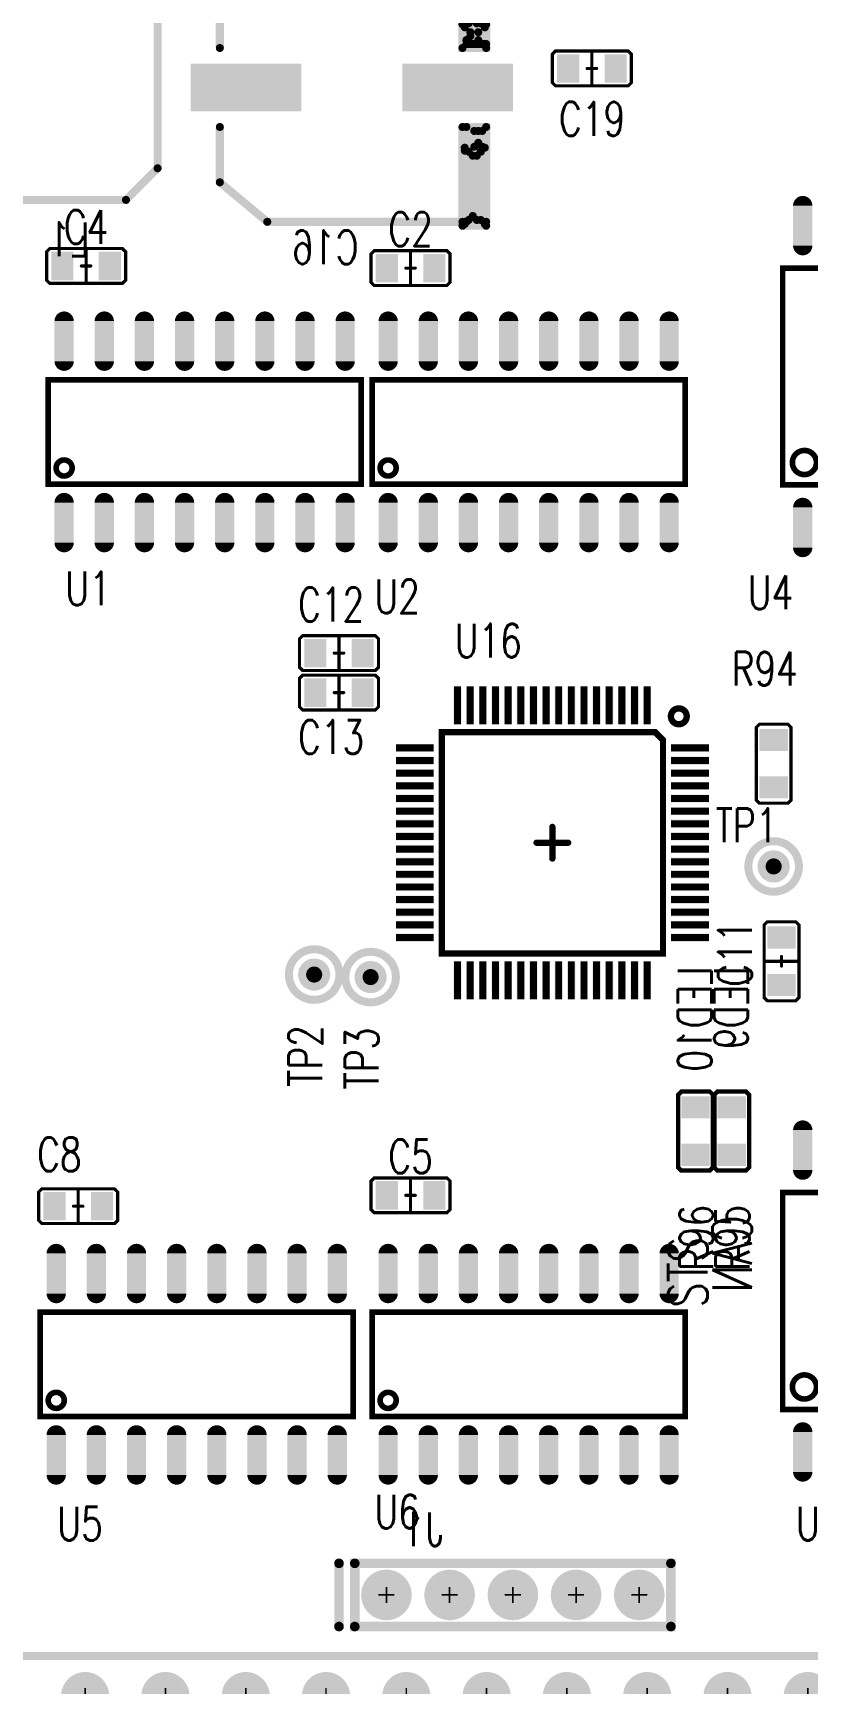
# Model space of a CAD drawing. Extents: x -29 to 96, y -45 to 104.
# Drawn here: x 28.6 to 53.1, y 6.4 to 58.6 of the extents above; entities that cross this region are included whole.
import ezdxf

# ---------------------------------------------------------------- set-up
doc = ezdxf.new("R2010")
doc.units = 0
for name, color, linetype in [('DRIL_NPLTE_THRU_01', 3, 'CONTINUOUS'), ('DRIL_NPLTE_THRU_02', 1, 'CONTINUOUS'), ('DRIL_PLTE_THRU_01', 3, 'CONTINUOUS'), ('DRIL_PLTE_THRU_02', 1, 'CONTINUOUS'), ('DRIL_SYMBOL', 43, 'CONTINUOUS'), ('PADS_BOT', 16, 'CONTINUOUS'), ('PADS_INNER', 96, 'CONTINUOUS'), ('PADS_TOP', 96, 'CONTINUOUS'), ('PADS_XR_21', 176, 'CONTINUOUS'), ('PADS_XR_23', 183, 'CONTINUOUS'), ('PADS_XR_25', 253, 'CONTINUOUS'), ('PART_BOT_2DLINE_00', 2, 'CONTINUOUS'), ('PART_NAME_01', 254, 'CONTINUOUS'), ('PART_NAME_02', 130, 'CONTINUOUS'), ('PART_TOP_2DLINE_00', 254, 'CONTINUOUS'), ('PART_TOP_2DLINE_01', 254, 'CONTINUOUS'), ('PART_TOP_2DLINE_20', 6, 'CONTINUOUS'), ('TAG_00', 43, 'CONTINUOUS'), ('TAG_01', 43, 'CONTINUOUS'), ('TEXT_29', 146, 'CONTINUOUS')]:
    doc.layers.add(name, color=color, linetype=linetype)
doc.styles.add('W0$1524', font='simplex', dxfattribs={"width": 0.75})
doc.styles.add('W0$254', font='simplex', dxfattribs={"width": 0.75})

# ---------------------------------------------------------------- blocks, each defined once
blk = doc.blocks.new('SMOOTH_0$1')
at = {"const_width": 0.05}
blk.add_lwpolyline([(-0.025, 0, 1), (0.025, 0, 1)], format="xyb", close=True, dxfattribs=at)
blk = doc.blocks.new('PART_BODY_TOP_1')
at = {"layer": 'PART_TOP_2DLINE_00', "const_width": 0.1}
blk.add_lwpolyline([(-1.15, 0.55), (-1.25, 0.45), (-1.25, -0.45), (-1.15, -0.55), (1.15, -0.55), (1.25, -0.45), (1.25, 0.45), (1.15, 0.55)], close=True, dxfattribs=at)
blk.add_lwpolyline([(0, 0.55), (0, -0.55)], dxfattribs=at)
at = {"layer": 'PART_TOP_2DLINE_01', "const_width": 0.1}
for points in [[(-0.150114, 0), (0.150114, 0)], [(0, 0.100076), (0, -0.100076)]]:
    blk.add_lwpolyline(points, dxfattribs=at)
at = {"layer": 'PART_TOP_2DLINE_00'}
for p in [(-1.15, 0.55), (0, 0.55), (1.15, 0.55), (-1.25, 0.45), (1.25, 0.45), (-1.25, -0.45), (-1.15, -0.55), (0, -0.55), (1.15, -0.55), (1.25, -0.45)]:
    blk.add_blockref('SMOOTH_0$1', p, dxfattribs=at)
at = {"layer": 'PART_TOP_2DLINE_01'}
for p in [(-0.150114, 0), (0, 0.100076), (0.150114, 0), (0, -0.100076)]:
    blk.add_blockref('SMOOTH_0$1', p, dxfattribs=at)
blk = doc.blocks.new('DRIL_HOLE_0')
blk.add_lwpolyline([(0, 0, 1), (0, 0, 1)], format="xyb", close=True)
blk = doc.blocks.new('PAD_0')
blk.add_lwpolyline([(0, 0, 1), (0, 0, 1)], format="xyb", close=True)
blk = doc.blocks.new('PAD_1')
at = {"const_width": 0.7}
blk.add_lwpolyline([(-0.45, 0), (0.45, 0)], dxfattribs=at)
blk = doc.blocks.new('STK_TOP_3')
at = {"layer": 'DRIL_PLTE_THRU_01'}
blk.add_blockref('DRIL_HOLE_0', (0, 0), dxfattribs=at)
at = {"layer": 'DRIL_PLTE_THRU_02'}
blk.add_blockref('DRIL_HOLE_0', (0, 0), dxfattribs=at)
at = {"layer": 'PADS_BOT'}
blk.add_blockref('PAD_0', (0, 0), dxfattribs=at)
at = {"layer": 'PADS_INNER'}
blk.add_blockref('PAD_0', (0, 0), dxfattribs=at)
at = {"layer": 'PADS_TOP', "rotation": 90}
blk.add_blockref('PAD_1', (0, 0), dxfattribs=at)
blk = doc.blocks.new('SYM_TOP_3')
for name, p in [('PART_BODY_TOP_1', (0, 0)), ('STK_TOP_3', (-0.750062, 0)), ('STK_TOP_3', (0.750062, 0))]:
    blk.add_blockref(name, p)
blk = doc.blocks.new('PART_TOP_2')
blk.add_blockref('SYM_TOP_3', (0, 0))
at = {"layer": 'PART_NAME_01', "style": 'W0$1524', "width": 0.75}
blk.add_text('C11', height=1.0668, dxfattribs=at).set_placement((-0.802, 0.942))
blk = doc.blocks.new('PART_TOP_3')
blk.add_blockref('SYM_TOP_3', (0, 0))
at = {"layer": 'PART_NAME_01', "style": 'W0$1524', "width": 0.75}
blk.add_text('C12', height=1.0668, dxfattribs=at).set_placement((-1.293, 1.005))
blk = doc.blocks.new('PART_TOP_4')
blk.add_blockref('SYM_TOP_3', (0, 0))
at = {"layer": 'PART_NAME_01', "style": 'W0$1524', "width": 0.75}
blk.add_text('C13', height=1.0668, dxfattribs=at).set_placement((-1.293, -1.936))
blk = doc.blocks.new('SMOOTH_0$254')
at = {"const_width": 0.127}
blk.add_lwpolyline([(-0.0635, 0, 1), (0.0635, 0, 1)], format="xyb", close=True, dxfattribs=at)
blk = doc.blocks.new('PART_BODY_BOT_3')
at = {"layer": 'PART_BOT_2DLINE_00', "const_width": 0.254}
for points in [[(-0.825, 1.25), (-0.825, 3), (0.675, 4.25), (6.925, 4.25), (6.925, 2)], [(6.85, 4.375), (7.6, 4.375)], [(6.85, 1.25), (6.85, 4.25)], [(6.85, 4.25), (7.6, 4.25)], [(6.922, 4.318), (7.557, 4.318), (7.557, 1.905), (6.922, 1.905), (6.922, 4.318), (7.43, 4.191), (7.43, 2.032), (7.049, 2.032), (7.049, 4.191), (7.303, 4.191), (7.303, 2.159), (7.176, 2.159), (7.176, 4.064)], [(6.975, 4.25), (6.975, 1.25), (7.6, 1.25), (7.6, 4.25)], [(7.475, 1.375), (7.475, 1.875), (7.225, 1.875), (7.225, 1.375), (7.35, 1.375), (7.35, 1.75)], [(6.85, 1.25), (7.6, 1.25)], [(6.922, -1.905), (6.925, -4.25), (0.675, -4.25), (-0.825, -3), (-0.825, -1.25)], [(6.85, -2), (6.85, -1.25), (7.6, -1.25), (7.6, -2), (6.975, -2), (6.975, -1.5), (7.35, -1.5), (7.35, -1.75), (7.1, -1.75), (7.1, -1.625)], [(6.85, -1.25), (6.85, -4.375)], [(6.975, -1.375), (7.6, -1.375)], [(7.6, -1.375), (7.6, -4.375)], [(6.922, -1.905), (7.557, -1.905), (7.557, -4.318), (6.922, -4.318), (6.922, -1.905), (7.43, -2.032), (7.43, -4.191), (7.049, -4.191), (7.049, -2.032), (7.303, -2.032), (7.303, -4.064), (7.176, -4.064), (7.176, -2.159)], [(6.85, -4.375), (7.6, -4.375)]]:
    blk.add_lwpolyline(points, dxfattribs=at)
at = {"layer": 'PART_BOT_2DLINE_00'}
for p in [(0.675, 4.25), (6.85, 4.375), (6.85, 4.25), (6.85, 4.25), (6.922, 4.318), (6.922, 4.318), (6.925, 4.25), (6.975, 4.25), (7.049, 4.191), (7.176, 4.064), (7.303, 4.191), (7.43, 4.191), (7.557, 4.318), (7.6, 4.375), (7.6, 4.25), (7.6, 4.25), (-0.825, 3), (6.925, 2), (7.049, 2.032), (7.176, 2.159), (7.303, 2.159), (7.43, 2.032), (6.922, 1.905), (7.225, 1.875), (7.35, 1.75), (7.475, 1.875), (7.557, 1.905), (-0.825, 1.25), (6.85, 1.25), (6.85, 1.25), (6.975, 1.25), (7.225, 1.375), (7.35, 1.375), (7.475, 1.375), (7.6, 1.25), (7.6, 1.25), (-0.825, -1.25), (6.85, -1.25), (6.85, -1.25), (6.975, -1.375), (6.975, -1.5), (7.1, -1.625), (7.35, -1.5), (7.6, -1.25), (7.6, -1.375), (7.6, -1.375), (6.85, -2), (6.922, -1.905), (6.922, -1.905), (6.922, -1.905), (6.975, -2), (7.049, -2.032), (7.1, -1.75), (7.176, -2.159), (7.303, -2.032), (7.35, -1.75), (7.43, -2.032), (7.557, -1.905), (7.6, -2), (-0.825, -3), (0.675, -4.25), (6.925, -4.25), (7.049, -4.191), (7.176, -4.064), (7.303, -4.064), (7.43, -4.191), (6.85, -4.375), (6.85, -4.375), (6.922, -4.318), (7.557, -4.318), (7.6, -4.375), (7.6, -4.375)]:
    blk.add_blockref('SMOOTH_0$254', p, dxfattribs=at)
blk = doc.blocks.new('PAD_3')
at = {"const_width": 1.5}
blk.add_lwpolyline([(-1.75, 0), (1.75, 0)], dxfattribs=at)
blk = doc.blocks.new('STK_BOT_5')
at = {"layer": 'DRIL_PLTE_THRU_01'}
blk.add_blockref('DRIL_HOLE_0', (0, 0), dxfattribs=at)
at = {"layer": 'DRIL_PLTE_THRU_02'}
blk.add_blockref('DRIL_HOLE_0', (0, 0), dxfattribs=at)
at = {"layer": 'PADS_BOT'}
blk.add_blockref('PAD_3', (0, 0), dxfattribs=at)
at = {"layer": 'PADS_INNER'}
blk.add_blockref('PAD_0', (0, 0), dxfattribs=at)
at = {"layer": 'PADS_TOP'}
blk.add_blockref('PAD_0', (0, 0), dxfattribs=at)
at = {"layer": 'PADS_XR_25'}
blk.add_blockref('PAD_0', (0, 0), dxfattribs=at)
blk = doc.blocks.new('SYM_BOT_5')
for name, p in [('PART_BODY_BOT_3', (0, 0)), ('STK_BOT_5', (0, 0)), ('STK_BOT_5', (6.7, 0))]:
    blk.add_blockref(name, p)
blk = doc.blocks.new('PART_BOT_7')
blk.add_blockref('SYM_BOT_5', (0, 0))
at = {"layer": 'PART_NAME_02', "style": 'W0$1524', "width": 0.75}
blk.add_text('C16', height=1.0668, rotation=180, dxfattribs=at).set_placement((3.556, 5.588))
blk = doc.blocks.new('PART_TOP_10')
blk.add_blockref('SYM_TOP_3', (0, 0))
at = {"layer": 'PART_NAME_01', "style": 'W0$1524', "width": 0.75}
blk.add_text('C19', height=1.0668, dxfattribs=at).set_placement((-1.038, -2.128))
blk = doc.blocks.new('PART_TOP_11')
blk.add_blockref('SYM_TOP_3', (0, 0))
at = {"layer": 'PART_NAME_01', "style": 'W0$1524', "width": 0.75}
blk.add_text('C2', height=1.0668, dxfattribs=at).set_placement((-0.700024, 0.700024))
blk = doc.blocks.new('PART_TOP_14')
blk.add_blockref('SYM_TOP_3', (0, 0))
at = {"layer": 'PART_NAME_01', "style": 'W0$1524', "width": 0.75}
blk.add_text('C4', height=1.0668, dxfattribs=at).set_placement((-0.700024, 0.700024))
blk = doc.blocks.new('PART_TOP_15')
blk.add_blockref('SYM_TOP_3', (0, 0))
at = {"layer": 'PART_NAME_01', "style": 'W0$1524', "width": 0.75}
blk.add_text('C5', height=1.0668, dxfattribs=at).set_placement((-0.700024, 0.700024))
blk = doc.blocks.new('PART_TOP_18')
blk.add_blockref('SYM_TOP_3', (0, 0))
at = {"layer": 'PART_NAME_01', "style": 'W0$1524', "width": 0.75}
blk.add_text('C8', height=1.0668, dxfattribs=at).set_placement((-1.298, 1.106))
blk = doc.blocks.new('SMOOTH_0$3048')
at = {"const_width": 0.1524}
blk.add_lwpolyline([(-0.0762, 0, 1), (0.0762, 0, 1)], format="xyb", close=True, dxfattribs=at)
blk = doc.blocks.new('PART_BODY_BOT_7')
at = {"layer": 'PART_BOT_2DLINE_00', "const_width": 0.305}
blk.add_lwpolyline([(-1.5, 1), (-1.5, -1)], dxfattribs=at)
blk.add_lwpolyline([(-1, -1), (9, -1), (9, 1), (-1, 1)], close=True, dxfattribs=at)
at = {"layer": 'PART_BOT_2DLINE_00'}
for p in [(-1.5, 1), (-1, 1), (9, 1), (-1.5, -1), (-1, -1), (9, -1)]:
    blk.add_blockref('SMOOTH_0$3048', p, dxfattribs=at)
blk = doc.blocks.new('DRIL_SYMBOL_0$8')
at = {"layer": 'DRIL_SYMBOL', "const_width": 0.0508}
for points in [[(-0.254, 0), (0.254, 0)], [(0, -0.254), (0, 0.254)]]:
    blk.add_lwpolyline(points, dxfattribs=at)
blk = doc.blocks.new('DRIL_HOLE_0$8')
at = {"const_width": 0.4}
blk.add_lwpolyline([(-0.2, 0, 1), (0.2, 0, 1)], format="xyb", close=True, dxfattribs=at)
blk.add_blockref('DRIL_SYMBOL_0$8', (0, 0))
blk = doc.blocks.new('PAD_7')
at = {"const_width": 0.8}
blk.add_lwpolyline([(0, -0.4, 1), (0, 0.4, 1)], format="xyb", close=True, dxfattribs=at)
blk = doc.blocks.new('STK_BOT_11')
at = {"layer": 'DRIL_PLTE_THRU_01'}
blk.add_blockref('DRIL_HOLE_0$8', (0, 0), dxfattribs=at)
at = {"layer": 'DRIL_PLTE_THRU_02'}
blk.add_blockref('DRIL_HOLE_0$8', (0, 0), dxfattribs=at)
at = {"layer": 'PADS_BOT'}
blk.add_blockref('PAD_7', (0, 0), dxfattribs=at)
at = {"layer": 'PADS_INNER'}
blk.add_blockref('PAD_7', (0, 0), dxfattribs=at)
at = {"layer": 'PADS_TOP'}
blk.add_blockref('PAD_7', (0, 0), dxfattribs=at)
blk = doc.blocks.new('SYM_BOT_9')
for name, p in [('PART_BODY_BOT_7', (0, 0)), ('STK_BOT_11', (0, 0)), ('STK_BOT_11', (2, 0)), ('STK_BOT_11', (4, 0)), ('STK_BOT_11', (6, 0)), ('STK_BOT_11', (8, 0))]:
    blk.add_blockref(name, p)
blk = doc.blocks.new('PART_BOT_24')
blk.add_blockref('SYM_BOT_9', (0, 0))
at = {"layer": 'PART_NAME_02', "style": 'W0$1524', "width": 0.75}
blk.add_text('J1', height=1.0668, rotation=180, dxfattribs=at).set_placement((1.779, -1.541))
blk = doc.blocks.new('SMOOTH_0$14')
at = {"const_width": 0.07}
blk.add_lwpolyline([(-0.035, 0, 1), (0.035, 0, 1)], format="xyb", close=True, dxfattribs=at)
blk = doc.blocks.new('PART_BODY_BOT_8')
at = {"layer": 'PART_BOT_2DLINE_00', "const_width": 0.14}
blk.add_lwpolyline([(-1.15, -0.55), (-1.25, -0.45), (-1.25, 0.45), (-1.15, 0.55), (1.15, 0.55), (1.25, 0.45), (1.25, -0.45), (1.15, -0.55), (-1.15, -0.55)], dxfattribs=at)
at = {"layer": 'PART_BOT_2DLINE_00'}
for p in [(-1.15, 0.55), (1.15, 0.55), (-1.25, 0.45), (1.25, 0.45), (-1.25, -0.45), (-1.15, -0.55), (-1.15, -0.55), (1.15, -0.55), (1.25, -0.45)]:
    blk.add_blockref('SMOOTH_0$14', p, dxfattribs=at)
blk = doc.blocks.new('STK_BOT_3')
at = {"layer": 'DRIL_PLTE_THRU_01'}
blk.add_blockref('DRIL_HOLE_0', (0, 0), dxfattribs=at)
at = {"layer": 'DRIL_PLTE_THRU_02'}
blk.add_blockref('DRIL_HOLE_0', (0, 0), dxfattribs=at)
at = {"layer": 'PADS_BOT', "rotation": 90}
blk.add_blockref('PAD_1', (0, 0), dxfattribs=at)
at = {"layer": 'PADS_INNER'}
blk.add_blockref('PAD_0', (0, 0), dxfattribs=at)
at = {"layer": 'PADS_TOP'}
blk.add_blockref('PAD_0', (0, 0), dxfattribs=at)
blk = doc.blocks.new('SYM_BOT_10')
for name, p in [('PART_BODY_BOT_8', (0, 0)), ('STK_BOT_3', (-0.75, 0)), ('STK_BOT_3', (0.75, 0))]:
    blk.add_blockref(name, p)
blk = doc.blocks.new('PART_BOT_25')
blk.add_blockref('SYM_BOT_10', (0, 0))
at = {"layer": 'PART_NAME_02', "style": 'W0$1524', "width": 0.75}
blk.add_text('LED10', height=1.0668, dxfattribs=at).set_placement((-5.207, -0.508))
blk = doc.blocks.new('PART_BOT_33')
blk.add_blockref('SYM_BOT_10', (0, 0))
at = {"layer": 'PART_NAME_02', "style": 'W0$1524', "width": 0.75}
blk.add_text('LED9', height=1.0668, dxfattribs=at).set_placement((-5.207, -0.508))
blk = doc.blocks.new('PART_BODY_TOP_9')
at = {"layer": 'PART_TOP_2DLINE_00', "const_width": 0.1}
blk.add_lwpolyline([(-1.15, -0.55), (-1.25, -0.45), (-1.25, 0.45), (-1.15, 0.55), (1.15, 0.55), (1.25, 0.45), (1.25, -0.45), (1.15, -0.55), (-1.15, -0.55)], dxfattribs=at)
at = {"layer": 'PART_TOP_2DLINE_00'}
for p in [(-1.15, 0.55), (1.15, 0.55), (-1.25, 0.45), (1.25, 0.45), (-1.25, -0.45), (-1.15, -0.55), (-1.15, -0.55), (1.15, -0.55), (1.25, -0.45)]:
    blk.add_blockref('SMOOTH_0$1', p, dxfattribs=at)
blk = doc.blocks.new('SYM_TOP_11')
for name, p in [('PART_BODY_TOP_9', (0, 0)), ('STK_TOP_3', (-0.75, 0)), ('STK_TOP_3', (0.75, 0))]:
    blk.add_blockref(name, p)
blk = doc.blocks.new('PART_TOP_80')
blk.add_blockref('SYM_TOP_11', (0, 0))
at = {"layer": 'PART_NAME_01', "style": 'W0$1524', "width": 0.75}
blk.add_text('R94', height=1.0668, rotation=90, dxfattribs=at).set_placement((-2.473, -1.327))
blk = doc.blocks.new('PART_TOP_81')
blk.add_blockref('SYM_TOP_11', (0, 0))
at = {"layer": 'PART_NAME_01', "style": 'W0$1524', "width": 0.75}
blk.add_text('R95', height=1.0668, dxfattribs=at).set_placement((-4.426, -0.558))
blk = doc.blocks.new('PART_TOP_82')
blk.add_blockref('SYM_TOP_11', (0, 0))
at = {"layer": 'PART_NAME_01', "style": 'W0$1524', "width": 0.75}
blk.add_text('R96', height=1.0668, dxfattribs=at).set_placement((-4.426, -0.558))
blk = doc.blocks.new('PART_BODY_TOP_14')
at = {"layer": 'PART_TOP_2DLINE_00', "const_width": 0.254}
blk.add_lwpolyline([(0.8, 0, 1), (-0.8, 0, 1)], format="xyb", close=True, dxfattribs=at)
blk = doc.blocks.new('DRIL_SYMBOL_0$508')
at = {"layer": 'DRIL_SYMBOL', "const_width": 0.0508}
for points in [[(-0.254, 0), (0.254, 0)], [(0, -0.254), (0, 0.254)]]:
    blk.add_lwpolyline(points, dxfattribs=at)
blk = doc.blocks.new('DRIL_HOLE_0$508')
at = {"const_width": 0.254}
blk.add_lwpolyline([(-0.127, 0, 1), (0.127, 0, 1)], format="xyb", close=True, dxfattribs=at)
blk.add_blockref('DRIL_SYMBOL_0$508', (0, 0))
blk = doc.blocks.new('PAD_10')
at = {"const_width": 0.508}
blk.add_lwpolyline([(0, -0.254, 1), (0, 0.254, 1)], format="xyb", close=True, dxfattribs=at)
blk = doc.blocks.new('STK_TOP_16')
at = {"layer": 'DRIL_PLTE_THRU_01'}
blk.add_blockref('DRIL_HOLE_0$508', (0, 0), dxfattribs=at)
at = {"layer": 'DRIL_PLTE_THRU_02'}
blk.add_blockref('DRIL_HOLE_0$508', (0, 0), dxfattribs=at)
at = {"layer": 'PADS_BOT'}
blk.add_blockref('PAD_10', (0, 0), dxfattribs=at)
at = {"layer": 'PADS_INNER'}
blk.add_blockref('PAD_10', (0, 0), dxfattribs=at)
at = {"layer": 'PADS_TOP'}
blk.add_blockref('PAD_10', (0, 0), dxfattribs=at)
blk = doc.blocks.new('SYM_TOP_16')
for name in ['PART_BODY_TOP_14', 'STK_TOP_16']:
    blk.add_blockref(name, (0, 0))
blk = doc.blocks.new('PART_TOP_90')
blk.add_blockref('SYM_TOP_16', (0, 0))
at = {"layer": 'PART_NAME_01', "style": 'W0$1524', "width": 0.75}
blk.add_text('TP1', height=1.0668, rotation=270, dxfattribs=at).set_placement((0.77, 1.835))
blk = doc.blocks.new('PART_TOP_91')
blk.add_blockref('SYM_TOP_16', (0, 0))
at = {"layer": 'PART_NAME_01', "style": 'W0$1524', "width": 0.75}
blk.add_text('TP2', height=1.0668, dxfattribs=at).set_placement((-3.556, -0.254))
blk = doc.blocks.new('PART_TOP_92')
blk.add_blockref('SYM_TOP_16', (0, 0))
at = {"layer": 'PART_NAME_01', "style": 'W0$1524', "width": 0.75}
blk.add_text('TP3', height=1.0668, dxfattribs=at).set_placement((-3.556, -0.254))
blk = doc.blocks.new('SMOOTH_0$1778')
at = {"const_width": 0.0889}
blk.add_lwpolyline([(-0.04445, 0, 1), (0.04445, 0, 1)], format="xyb", close=True, dxfattribs=at)
blk = doc.blocks.new('PART_BODY_TOP_15')
at = {"layer": 'PART_TOP_2DLINE_00', "const_width": 0.178}
blk.add_lwpolyline([(-4.953, -1.651), (4.953, -1.651), (4.953, 1.651), (-4.953, 1.651)], close=True, dxfattribs=at)
at = {"layer": 'PART_TOP_2DLINE_01', "const_width": 0.178}
blk.add_lwpolyline([(-4.699, -1.143, 1), (-4.191, -1.143, 1)], format="xyb", close=True, dxfattribs=at)
at = {"layer": 'PART_TOP_2DLINE_00'}
for p in [(-4.953, 1.651), (4.953, 1.651), (-4.953, -1.651), (4.953, -1.651)]:
    blk.add_blockref('SMOOTH_0$1778', p, dxfattribs=at)
blk = doc.blocks.new('PAD_11')
at = {"const_width": 0.3048}
blk.add_lwpolyline([(-0.635, -0.1524), (0.635, -0.1524, 1), (0.635, 0.1524), (-0.635, 0.1524, 1)], format="xyb", close=True, dxfattribs=at)
blk = doc.blocks.new('STK_TOP_17')
at = {"layer": 'DRIL_PLTE_THRU_01'}
blk.add_blockref('DRIL_HOLE_0', (0, 0), dxfattribs=at)
at = {"layer": 'DRIL_PLTE_THRU_02'}
blk.add_blockref('DRIL_HOLE_0', (0, 0), dxfattribs=at)
at = {"layer": 'PADS_BOT'}
blk.add_blockref('PAD_0', (0, 0), dxfattribs=at)
at = {"layer": 'PADS_INNER'}
blk.add_blockref('PAD_0', (0, 0), dxfattribs=at)
at = {"layer": 'PADS_TOP', "rotation": 90}
blk.add_blockref('PAD_11', (0, 0), dxfattribs=at)
blk = doc.blocks.new('SYM_TOP_17')
for name, p in [('STK_TOP_17', (-4.445, 2.8702)), ('STK_TOP_17', (-3.175, 2.8702)), ('STK_TOP_17', (-1.905, 2.8702)), ('STK_TOP_17', (-0.635, 2.8702)), ('STK_TOP_17', (0.635, 2.8702)), ('STK_TOP_17', (1.905, 2.8702)), ('STK_TOP_17', (3.175, 2.8702)), ('STK_TOP_17', (4.445, 2.8702)), ('PART_BODY_TOP_15', (0, 0)), ('STK_TOP_17', (-4.445, -2.8702)), ('STK_TOP_17', (-3.175, -2.8702)), ('STK_TOP_17', (-1.905, -2.8702)), ('STK_TOP_17', (-0.635, -2.8702)), ('STK_TOP_17', (0.635, -2.8702)), ('STK_TOP_17', (1.905, -2.8702)), ('STK_TOP_17', (3.175, -2.8702)), ('STK_TOP_17', (4.445, -2.8702))]:
    blk.add_blockref(name, p)
blk = doc.blocks.new('PART_TOP_93')
blk.add_blockref('SYM_TOP_17', (0, 0))
at = {"layer": 'PART_NAME_01', "style": 'W0$1524', "width": 0.75}
blk.add_text('U1', height=1.0668, dxfattribs=at).set_placement((-4.409, -5.487))
blk = doc.blocks.new('SMOOTH_0$2')
at = {"const_width": 0.1}
blk.add_lwpolyline([(-0.05, 0, 1), (0.05, 0, 1)], format="xyb", close=True, dxfattribs=at)
blk = doc.blocks.new('PART_BODY_TOP_17')
at = {"layer": 'PART_TOP_2DLINE_00', "const_width": 0.2}
blk.add_lwpolyline([(-3.5, -3.5), (3.5, -3.5), (3.5, 3.5), (-3.25, 3.5), (-3.5, 3.25)], close=True, dxfattribs=at)
at = {"layer": 'PART_TOP_2DLINE_01', "const_width": 0.2}
blk.add_lwpolyline([(-4.25, 4, 1), (-3.75, 4, 1)], format="xyb", close=True, dxfattribs=at)
at = {"layer": 'PART_TOP_2DLINE_20', "const_width": 0.2}
for points in [[(-0.5, 0), (0, 0), (0, 0.5)], [(0, -0.5), (0, 0), (0.5, 0)]]:
    blk.add_lwpolyline(points, dxfattribs=at)
at = {"layer": 'TAG_00'}
blk.add_lwpolyline([(0, 0), (0, 0)], dxfattribs=at)
at = {"layer": 'TAG_01'}
blk.add_lwpolyline([(0, 0), (0, 0)], dxfattribs=at)
at = {"layer": 'PART_TOP_2DLINE_00'}
for p in [(-3.5, 3.25), (-3.25, 3.5), (3.5, 3.5), (-3.5, -3.5), (3.5, -3.5)]:
    blk.add_blockref('SMOOTH_0$2', p, dxfattribs=at)
at = {"layer": 'PART_TOP_2DLINE_20'}
for p in [(0, 0.5), (-0.5, 0), (0, 0), (0, 0), (0.5, 0), (0, -0.5)]:
    blk.add_blockref('SMOOTH_0$2', p, dxfattribs=at)
blk = doc.blocks.new('PAD_13')
at = {"const_width": 0.25}
blk.add_lwpolyline([(-0.6, 0), (0.6, 0)], dxfattribs=at)
blk = doc.blocks.new('PAD_14')
at = {"const_width": 0.22}
blk.add_lwpolyline([(-0.6, 0), (0.6, 0)], dxfattribs=at)
blk = doc.blocks.new('STK_TOP_19')
at = {"layer": 'DRIL_NPLTE_THRU_01'}
blk.add_blockref('DRIL_HOLE_0', (0, 0), dxfattribs=at)
at = {"layer": 'DRIL_NPLTE_THRU_02'}
blk.add_blockref('DRIL_HOLE_0', (0, 0), dxfattribs=at)
at = {"layer": 'PADS_BOT'}
blk.add_blockref('PAD_0', (0, 0), dxfattribs=at)
at = {"layer": 'PADS_INNER'}
blk.add_blockref('PAD_0', (0, 0), dxfattribs=at)
at = {"layer": 'PADS_TOP'}
blk.add_blockref('PAD_14', (0, 0), dxfattribs=at)
at = {"layer": 'PADS_XR_21'}
blk.add_blockref('PAD_13', (0, 0), dxfattribs=at)
at = {"layer": 'PADS_XR_23'}
blk.add_blockref('PAD_13', (0, 0), dxfattribs=at)
blk = doc.blocks.new('STK_TOP_20')
at = {"layer": 'DRIL_NPLTE_THRU_01'}
blk.add_blockref('DRIL_HOLE_0', (0, 0), dxfattribs=at)
at = {"layer": 'DRIL_NPLTE_THRU_02'}
blk.add_blockref('DRIL_HOLE_0', (0, 0), dxfattribs=at)
at = {"layer": 'PADS_BOT'}
blk.add_blockref('PAD_0', (0, 0), dxfattribs=at)
at = {"layer": 'PADS_INNER'}
blk.add_blockref('PAD_0', (0, 0), dxfattribs=at)
at = {"layer": 'PADS_TOP', "rotation": 90}
blk.add_blockref('PAD_14', (0, 0), dxfattribs=at)
at = {"layer": 'PADS_XR_21', "rotation": 90}
blk.add_blockref('PAD_13', (0, 0), dxfattribs=at)
at = {"layer": 'PADS_XR_23', "rotation": 90}
blk.add_blockref('PAD_13', (0, 0), dxfattribs=at)
blk = doc.blocks.new('SYM_TOP_19')
for name, p in [('STK_TOP_20', (-3, 4.35)), ('STK_TOP_20', (-2.6, 4.35)), ('STK_TOP_20', (-2.2, 4.35)), ('STK_TOP_20', (-1.8, 4.35)), ('STK_TOP_20', (-1.4, 4.35)), ('STK_TOP_20', (-1, 4.35)), ('STK_TOP_20', (-0.6, 4.35)), ('STK_TOP_20', (-0.2, 4.35)), ('STK_TOP_20', (0.2, 4.35)), ('STK_TOP_20', (0.6, 4.35)), ('STK_TOP_20', (1, 4.35)), ('STK_TOP_20', (1.4, 4.35)), ('STK_TOP_20', (1.8, 4.35)), ('STK_TOP_20', (2.2, 4.35)), ('STK_TOP_20', (2.6, 4.35)), ('STK_TOP_20', (3, 4.35)), ('PART_BODY_TOP_17', (0, 0)), ('STK_TOP_19', (-4.35, 3)), ('STK_TOP_19', (-4.35, 2.6)), ('STK_TOP_19', (4.35, 3)), ('STK_TOP_19', (4.35, 2.6)), ('STK_TOP_19', (-4.35, 2.2)), ('STK_TOP_19', (4.35, 2.2)), ('STK_TOP_19', (-4.35, 1.8)), ('STK_TOP_19', (4.35, 1.8)), ('STK_TOP_19', (-4.35, 1.4)), ('STK_TOP_19', (-4.35, 1)), ('STK_TOP_19', (4.35, 1.4)), ('STK_TOP_19', (4.35, 1)), ('STK_TOP_19', (-4.35, 0.6)), ('STK_TOP_19', (4.35, 0.6)), ('STK_TOP_19', (-4.35, 0.2)), ('STK_TOP_19', (4.35, 0.2)), ('STK_TOP_19', (-4.35, -0.2)), ('STK_TOP_19', (-4.35, -0.6)), ('STK_TOP_19', (4.35, -0.2)), ('STK_TOP_19', (4.35, -0.6)), ('STK_TOP_19', (-4.35, -1)), ('STK_TOP_19', (4.35, -1)), ('STK_TOP_19', (-4.35, -1.4)), ('STK_TOP_19', (4.35, -1.4)), ('STK_TOP_19', (-4.35, -1.8)), ('STK_TOP_19', (-4.35, -2.2)), ('STK_TOP_19', (4.35, -1.8)), ('STK_TOP_19', (4.35, -2.2)), ('STK_TOP_19', (-4.35, -2.6)), ('STK_TOP_19', (4.35, -2.6)), ('STK_TOP_19', (-4.35, -3)), ('STK_TOP_19', (4.35, -3)), ('STK_TOP_20', (-3, -4.35)), ('STK_TOP_20', (-2.6, -4.35)), ('STK_TOP_20', (-2.2, -4.35)), ('STK_TOP_20', (-1.8, -4.35)), ('STK_TOP_20', (-1.4, -4.35)), ('STK_TOP_20', (-1, -4.35)), ('STK_TOP_20', (-0.6, -4.35)), ('STK_TOP_20', (-0.2, -4.35)), ('STK_TOP_20', (0.2, -4.35)), ('STK_TOP_20', (0.6, -4.35)), ('STK_TOP_20', (1, -4.35)), ('STK_TOP_20', (1.4, -4.35)), ('STK_TOP_20', (1.8, -4.35)), ('STK_TOP_20', (2.2, -4.35)), ('STK_TOP_20', (2.6, -4.35)), ('STK_TOP_20', (3, -4.35))]:
    blk.add_blockref(name, p)
blk = doc.blocks.new('PART_TOP_100')
blk.add_blockref('SYM_TOP_19', (0, 0))
at = {"layer": 'PART_NAME_01', "style": 'W0$1524', "width": 0.75}
blk.add_text('U16', height=1.0668, rotation=90, dxfattribs=at).set_placement((-5.862, -3.09))
blk = doc.blocks.new('PART_TOP_102')
blk.add_blockref('SYM_TOP_17', (0, 0))
at = {"layer": 'PART_NAME_01', "style": 'W0$1524', "width": 0.75}
blk.add_text('U2', height=1.0668, dxfattribs=at).set_placement((-4.88, -5.741))
blk = doc.blocks.new('PART_BODY_TOP_19')
at = {"layer": 'PART_TOP_2DLINE_00', "const_width": 0.1778}
blk.add_lwpolyline([(-5.715, -3.429), (5.715, -3.429), (5.715, 3.429), (-5.715, 3.429)], close=True, dxfattribs=at)
at = {"layer": 'PART_TOP_2DLINE_01', "const_width": 0.1778}
blk.add_lwpolyline([(-5.40766, -2.719324, 1), (-4.64566, -2.719324, 1)], format="xyb", close=True, dxfattribs=at)
at = {"layer": 'PART_TOP_2DLINE_00'}
for p in [(-5.715, 3.429), (5.715, 3.429), (-5.715, -3.429), (5.715, -3.429)]:
    blk.add_blockref('SMOOTH_0$1778', p, dxfattribs=at)
blk = doc.blocks.new('SYM_TOP_21')
for name, p in [('STK_TOP_17', (-5.08, 4.7752)), ('STK_TOP_17', (-3.81, 4.7752)), ('STK_TOP_17', (-2.54, 4.7752)), ('STK_TOP_17', (-1.27, 4.7752)), ('STK_TOP_17', (0, 4.7752)), ('STK_TOP_17', (1.27, 4.7752)), ('STK_TOP_17', (2.54, 4.7752)), ('STK_TOP_17', (3.81, 4.7752)), ('STK_TOP_17', (5.08, 4.7752)), ('PART_BODY_TOP_19', (0, 0)), ('STK_TOP_17', (-5.08, -4.7752)), ('STK_TOP_17', (-3.81, -4.7752)), ('STK_TOP_17', (-2.54, -4.7752)), ('STK_TOP_17', (-1.27, -4.7752)), ('STK_TOP_17', (0, -4.7752)), ('STK_TOP_17', (1.27, -4.7752)), ('STK_TOP_17', (2.54, -4.7752)), ('STK_TOP_17', (3.81, -4.7752)), ('STK_TOP_17', (5.08, -4.7752))]:
    blk.add_blockref(name, p)
blk = doc.blocks.new('PART_TOP_104')
blk.add_blockref('SYM_TOP_21', (0, 0))
at = {"layer": 'PART_NAME_01', "style": 'W0$1524', "width": 0.75}
blk.add_text('U4', height=1.0668, dxfattribs=at).set_placement((-6.819, -7.364))
blk = doc.blocks.new('PART_TOP_105')
blk.add_blockref('SYM_TOP_17', (0, 0))
at = {"layer": 'PART_NAME_01', "style": 'W0$1524', "width": 0.75}
blk.add_text('U5', height=1.0668, dxfattribs=at).set_placement((-4.413, -5.578))
blk = doc.blocks.new('PART_TOP_106')
blk.add_blockref('SYM_TOP_17', (0, 0))
at = {"layer": 'PART_NAME_01', "style": 'W0$1524', "width": 0.75}
blk.add_text('U6', height=1.0668, dxfattribs=at).set_placement((-4.88, -5.197))
blk = doc.blocks.new('PART_TOP_108')
blk.add_blockref('SYM_TOP_21', (0, 0))
at = {"layer": 'PART_NAME_01', "style": 'W0$1524', "width": 0.75}
blk.add_text('U8', height=1.0668, dxfattribs=at).set_placement((-5.295, -7.578))
blk = doc.blocks.new('PART_BODY_BOT_29')
at = {"layer": 'PART_BOT_2DLINE_00', "const_width": 0.254}
blk.add_lwpolyline([(1, 0), (0, 1), (0, 19.4), (1, 20.4), (9, 20.4), (10, 19.4), (10, 1), (9, 0)], close=True, dxfattribs=at)
at = {"layer": 'PART_BOT_2DLINE_00'}
for p in [(1, 20.4), (9, 20.4), (0, 19.4), (10, 19.4), (0, 1), (10, 1), (1, 0), (9, 0)]:
    blk.add_blockref('SMOOTH_0$254', p, dxfattribs=at)
blk = doc.blocks.new('DRIL_SYMBOL_1')
at = {"layer": 'DRIL_SYMBOL', "const_width": 0.0508}
for points in [[(-0.254, 0), (0.254, 0)], [(0, -0.254), (0, 0.254)]]:
    blk.add_lwpolyline(points, dxfattribs=at)
blk = doc.blocks.new('DRIL_HOLE_1')
at = {"const_width": 0.5}
blk.add_lwpolyline([(-0.25, 0, 1), (0.25, 0, 1)], format="xyb", close=True, dxfattribs=at)
blk.add_blockref('DRIL_SYMBOL_1', (0, 0))
blk = doc.blocks.new('PAD_25')
at = {"const_width": 1}
blk.add_lwpolyline([(0, -0.5, 1), (0, 0.5, 1)], format="xyb", close=True, dxfattribs=at)
blk = doc.blocks.new('STK_BOT_68')
at = {"layer": 'DRIL_PLTE_THRU_01'}
blk.add_blockref('DRIL_HOLE_1', (0, 0), dxfattribs=at)
at = {"layer": 'DRIL_PLTE_THRU_02'}
blk.add_blockref('DRIL_HOLE_1', (0, 0), dxfattribs=at)
at = {"layer": 'PADS_BOT'}
blk.add_blockref('PAD_25', (0, 0), dxfattribs=at)
at = {"layer": 'PADS_INNER'}
blk.add_blockref('PAD_25', (0, 0), dxfattribs=at)
at = {"layer": 'PADS_TOP'}
blk.add_blockref('PAD_25', (0, 0), dxfattribs=at)
blk = doc.blocks.new('SYM_BOT_30')
for name, p in [('PART_BODY_BOT_29', (0, 0)), ('STK_BOT_68', (0, 10.2)), ('STK_BOT_68', (10, 10.2))]:
    blk.add_blockref(name, p)
blk = doc.blocks.new('PART_BOT_136')
blk.add_blockref('SYM_BOT_30', (0, 0))
at = {"layer": 'PART_NAME_02', "style": 'W0$1524', "width": 0.75}
blk.add_text('L1', height=1.0668, dxfattribs=at).set_placement((2.159, -1.778))
blk = doc.blocks.new('PART_BODY_TOP_32')
at = {"layer": 'PART_TOP_2DLINE_01', "const_width": 0.254}
blk.add_lwpolyline([(-1.27, 1.27), (-1.27, -1.27), (77.47, -1.27), (77.47, 1.27)], close=True, dxfattribs=at)
blk = doc.blocks.new('DRIL_SYMBOL_0$889')
at = {"layer": 'DRIL_SYMBOL', "const_width": 0.0508}
for points in [[(-0.254, 0), (0.254, 0)], [(0, -0.254), (0, 0.254)]]:
    blk.add_lwpolyline(points, dxfattribs=at)
blk = doc.blocks.new('DRIL_HOLE_0$889')
at = {"const_width": 0.4445}
blk.add_lwpolyline([(-0.22225, 0, 1), (0.22225, 0, 1)], format="xyb", close=True, dxfattribs=at)
blk.add_blockref('DRIL_SYMBOL_0$889', (0, 0))
blk = doc.blocks.new('PAD_21')
at = {"const_width": 0.762}
blk.add_lwpolyline([(0, -0.381, 1), (0, 0.381, 1)], format="xyb", close=True, dxfattribs=at)
blk = doc.blocks.new('STK_TOP_29')
at = {"layer": 'DRIL_PLTE_THRU_01'}
blk.add_blockref('DRIL_HOLE_0$889', (0, 0), dxfattribs=at)
at = {"layer": 'DRIL_PLTE_THRU_02'}
blk.add_blockref('DRIL_HOLE_0$889', (0, 0), dxfattribs=at)
at = {"layer": 'PADS_BOT'}
blk.add_blockref('PAD_21', (0, 0), dxfattribs=at)
at = {"layer": 'PADS_INNER'}
blk.add_blockref('PAD_21', (0, 0), dxfattribs=at)
at = {"layer": 'PADS_TOP'}
blk.add_blockref('PAD_21', (0, 0), dxfattribs=at)
blk = doc.blocks.new('SYM_TOP_33')
for name, p in [('PART_BODY_TOP_32', (0, 0)), ('STK_TOP_29', (20.32, 0)), ('STK_TOP_29', (22.86, 0)), ('STK_TOP_29', (25.4, 0)), ('STK_TOP_29', (27.94, 0)), ('STK_TOP_29', (30.48, 0)), ('STK_TOP_29', (33.02, 0)), ('STK_TOP_29', (35.56, 0)), ('STK_TOP_29', (38.1, 0)), ('STK_TOP_29', (40.64, 0)), ('STK_TOP_29', (43.18, 0))]:
    blk.add_blockref(name, p)
blk = doc.blocks.new('PART_TOP_161')
blk.add_blockref('SYM_TOP_33', (0, 0))

msp = doc.modelspace()

# ---------------------------------------------------------------- block references
for name, p in [('PART_TOP_161', (9.9, 6)), ('PART_TOP_10', (46.25, 57.5)), ('PART_TOP_104', (58, 47.75)), ('PART_TOP_14', (30.25, 51.25)), ('PART_TOP_11', (40.513, 51.181)), ('PART_TOP_93', (34, 46)), ('PART_TOP_102', (44.25, 46)), ('PART_TOP_3', (38.25, 39)), ('PART_TOP_4', (38.25, 37.75)), ('PART_TOP_108', (58, 18.5)), ('PART_TOP_18', (30, 21.5)), ('PART_TOP_15', (40.513, 21.844)), ('PART_TOP_105', (33.75, 16.5)), ('PART_TOP_106', (44.25, 16.5))]:
    msp.add_blockref(name, p)
at = {"xscale": -1}
msp.add_blockref('PART_BOT_136', (32.512, 53.34), dxfattribs=at)
for name, p, rotation in [('PART_BOT_7', (35.306, 56.896), -180), ('PART_BOT_25', (49.53, 23.876), -270), ('PART_BOT_33', (50.673, 23.876), -270), ('PART_BOT_24', (39.75, 9.2), -180)]:
    msp.add_blockref(name, p, dxfattribs=dict(at, rotation=rotation))
for name, p, rotation in [('PART_TOP_100', (45, 33), 270), ('PART_TOP_80', (52, 35.5), 270), ('PART_TOP_90', (52, 32.25), 90), ('PART_TOP_2', (52.25, 29.25), 90), ('PART_TOP_91', (37.465, 28.829), 90), ('PART_TOP_92', (39.25, 28.75), 90), ('PART_TOP_82', (49.53, 23.876), 90), ('PART_TOP_81', (50.673, 23.876), 90)]:
    msp.add_blockref(name, p, dxfattribs=dict(rotation=rotation))

# ---------------------------------------------------------------- texts
at = {"layer": 'TEXT_29', "style": 'W0$254', "text_generation_flag": 2, "width": 0.75}
msp.add_text('CAN', height=1.2446, rotation=90, dxfattribs=at).set_placement((51.308, 21.209))
at = {"layer": 'TEXT_29', "style": 'W0$254', "width": 0.75}
msp.add_text('STS', height=1.2446, rotation=90, dxfattribs=at).set_placement((49.911, 18.288))

doc.saveas('drawing.dxf')
